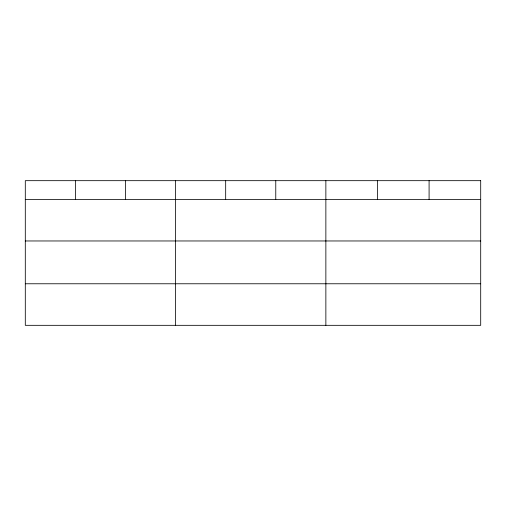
<?xml version="1.0" encoding="UTF-8"?>
<svg xmlns="http://www.w3.org/2000/svg" width="506" height="506" viewBox="0 0 506 506"><rect width="100%" height="100%" fill="white"/><g stroke="black" fill="none" stroke-linecap="round" stroke-linejoin="round"><path stroke-width="0.76" d="M25.3 199.408L480.7 199.408M25.3 240.964L480.7 240.964M25.3 283.771L480.7 283.771M429.088 180.674L429.088 199.408M377.476 180.674L377.476 199.408M325.864 180.674L325.864 325.326M275.77 180.674L275.77 199.408M225.676 180.674L225.676 199.408M175.582 180.674L175.582 325.326M125.488 180.674L125.488 199.408M75.394 180.674L75.394 199.408M480.7 180.674L25.3 180.674L25.3 325.326L480.7 325.326L480.7 180.674"/></g></svg>
